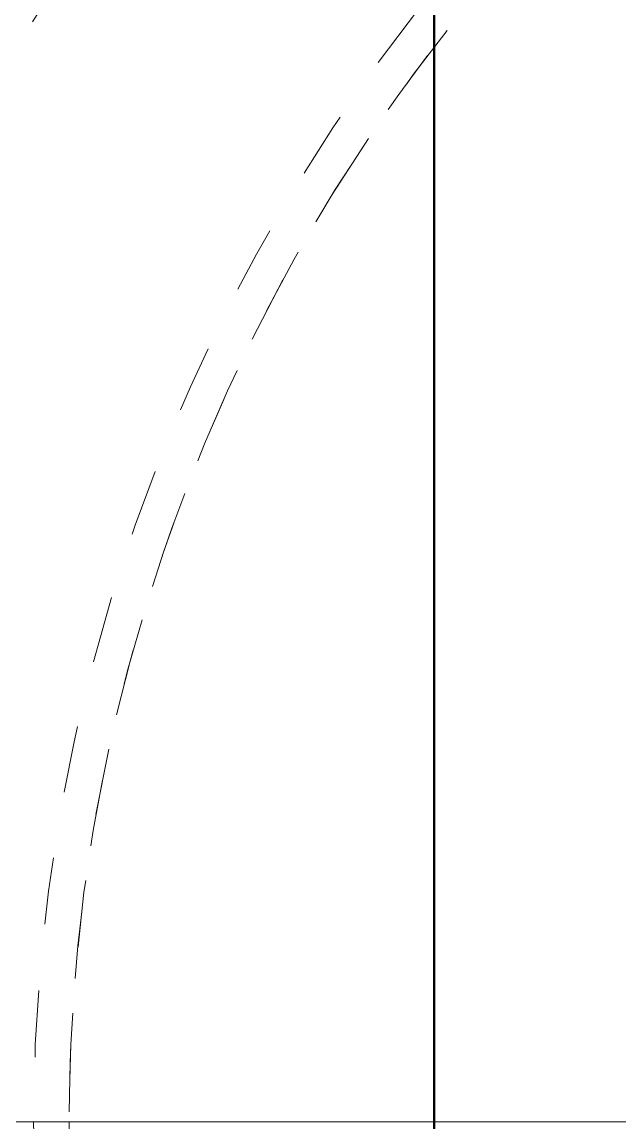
# Model space of a CAD drawing. Header units: millimetres. Extents: x -50460 to 50460, y -35640 to 35640.
# Drawn here: x -33420.92 to -33411.96, y 22079.44 to 22095.93 of the extents above; entities that cross this region are included whole.
import ezdxf

# ---------------------------------------------------------------- set-up
doc = ezdxf.new("R2010")
doc.units = ezdxf.units.MM
doc.linetypes.add('点画线', pattern=[18, 12, -2, 2, -2])
doc.linetypes.add('虚线', pattern=[2, 1, -1])
for name, color, linetype, lineweight in [('ACADSichtbare Kanten(DIN_Schmid)', 7, 'Continuous', 50), ('EB0', 7, 'Continuous', 15), ('中心线层', 1, '点画线', 18), ('尺寸线层', 4, 'Continuous', 18), ('粗实线层', 7, 'Continuous', 15), ('粗实线层_1', 7, 'Continuous', 15), ('虚线层', 100, '虚线', 18)]:
    doc.layers.add(name, color=color, linetype=linetype, lineweight=lineweight)

# ---------------------------------------------------------------- blocks, each defined once
blk = doc.blocks.new('*X907')
at = {"layer": '粗实线层'}
blk.add_line((-1.455191522836685e-11, 241), (-1.455191522836685e-11, 50), dxfattribs=at)
blk = doc.blocks.new('*X910')
at = {"layer": 'ACADSichtbare Kanten(DIN_Schmid)', "linetype": 'Continuous', "lineweight": 50}
blk.add_line((127.2182137749624, 170.5888520376138), (127.2182137749624, -29.41114796238617), dxfattribs=at)
blk = doc.blocks.new('*X906')
at = {"layer": '粗实线层_1'}
for name, p in [('*X907', (-178.9999999999854, 0)), ('*X910', (-306.2182137749624, 62.41114796238617))]:
    blk.add_blockref(name, p, dxfattribs=at)
blk = doc.blocks.new('*X904')
at = {"layer": '粗实线层_1'}
blk.add_blockref('*X906', (194, -241), dxfattribs=at)
blk = doc.blocks.new('*X924')
at = {"layer": '中心线层'}
blk.add_line((-3, 42.5), (88, 42.5), dxfattribs=at)
at = {"layer": '虚线层', "linetype": '虚线', "lineweight": 18}
for radius, start, end in [(42.50000000000001, 109.7499227956487, 180.0000198478488), (40, 0, 180.0000198478428), (40.00000000000001, 91.41506491663665, 180.0000198478558), (31.65000000000002, 74.38802262970304, 180.0000198478334), (27.00000000000002, 27.26604445059181, 180.0000198477018), (26.46977493752543, 0, 180.0000198478428), (26.46977493752543, 24.94751714876794, 180.0000198475742), (40.00000000000021, 180.0000198582685, 1.04256241570128e-08), (31.65000000000009, 180.0000198582686, 285.611977370288), (27.00000000000001, 180.0000198582686, 332.7339555492674), (26.46977493752543, 179.9999801417315, 359.9999999895743), (26.46977493752543, 179.9999801417315, 335.0524828509637)]:
    blk.add_arc((42.5, 42.5), radius, start, end, dxfattribs=at)
blk = doc.blocks.new('*X920')
at = {"layer": '粗实线层_1'}
blk.add_blockref('*X924', (8.5, -42.5), dxfattribs=at)
blk = doc.blocks.new('*X856')
at = {"layer": 'EB0'}
blk.add_blockref('*X904', (789.9999999998981, 578.2161237076798), dxfattribs=at)
blk.add_blockref('*X920', (774.9999999998981, 482.7161237078944), dxfattribs=at)
blk = doc.blocks.new('*X805')
at = {"layer": '尺寸线层'}
blk.add_blockref('*X856', (-1514.999999999978, 819.7834044954434), dxfattribs=at)

msp = doc.modelspace()

# ---------------------------------------------------------------- block references
at = {"layer": '尺寸线层'}
msp.add_blockref('*X805', (-32704.74217485111, 20776.94507927555), dxfattribs=at)

doc.saveas('drawing.dxf')
